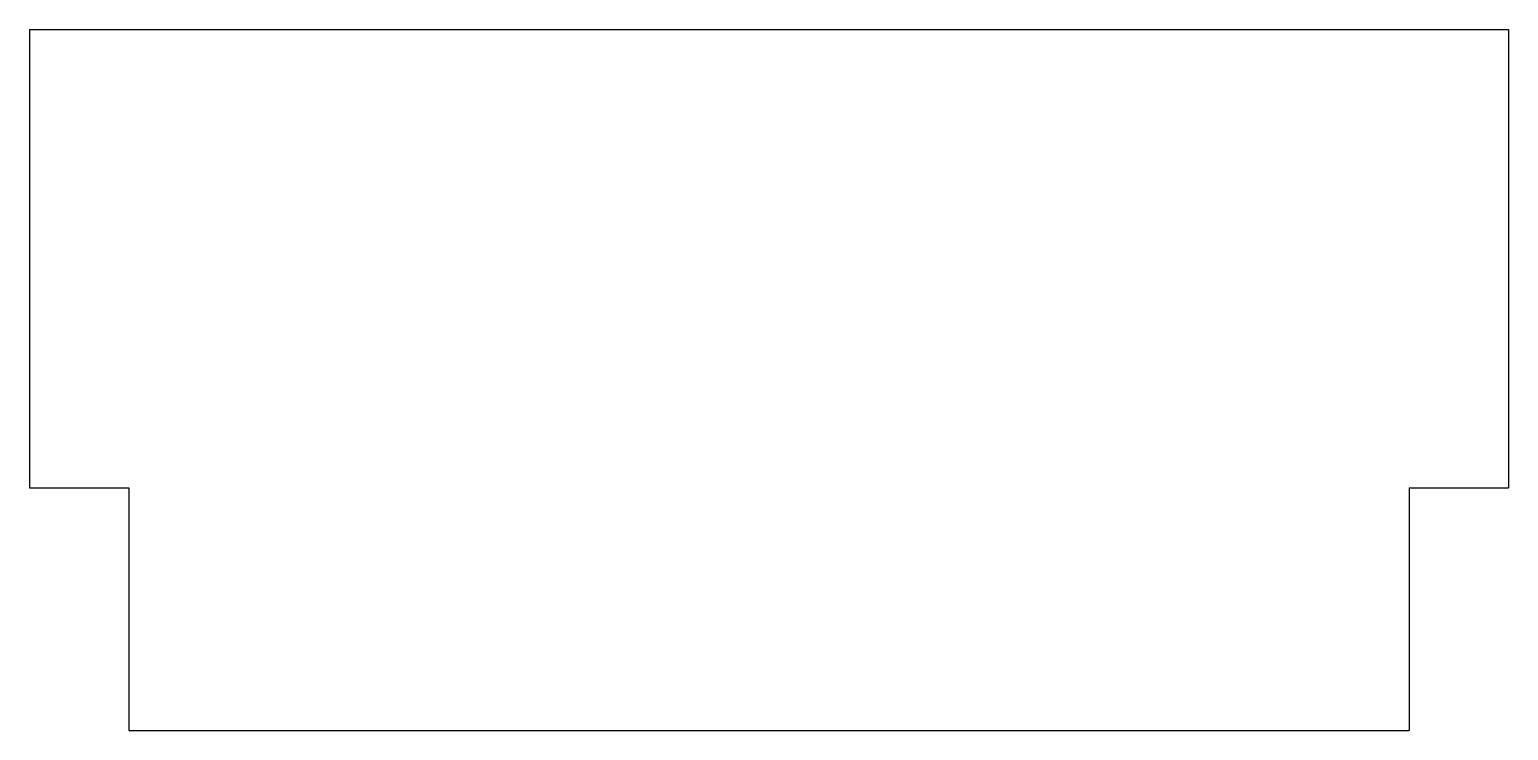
# Model space of a CAD drawing. Header units: millimetres. Extents: x 0 to 64, y 0 to 30.3.
import ezdxf

# ---------------------------------------------------------------- set-up
doc = ezdxf.new("R2010")
doc.units = ezdxf.units.MM
doc.layers.add('BANDE_GUIDE', color=1, linetype='CONTINUOUS')

msp = doc.modelspace()

# ---------------------------------------------------------------- linework, layer by layer
at = {"layer": 'BANDE_GUIDE'}
for p, q in [((0, 30.333), (64, 30.333)), ((0, 30.333), (0, 10.5)), ((64, 30.333), (64, 10.5)), ((0, 10.5), (4.3, 10.5)), ((4.3, 10.5), (4.3, 0)), ((59.7, 10.5), (64, 10.5)), ((59.7, 10.5), (59.7, 0)), ((4.3, 0), (59.7, 0))]:
    msp.add_line(p, q, dxfattribs=at)

doc.saveas('drawing.dxf')
